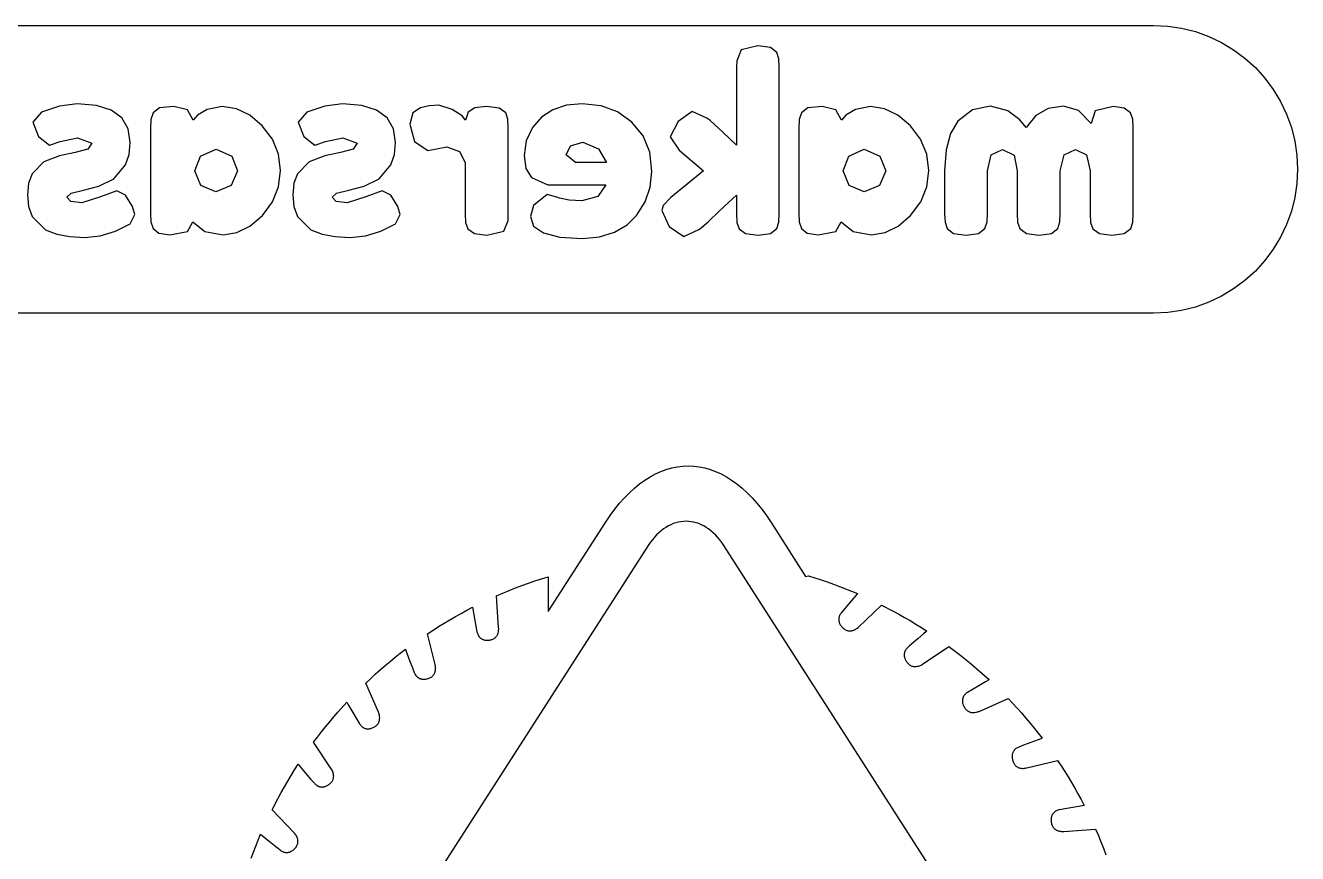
# Model space of a CAD drawing. Extents: x 101.3 to 159.9, y -98.9 to -67.7.
# Drawn here: x 148.64 to 158.55, y -74.33 to -67.88 of the extents above; entities that cross this region are included whole.
import ezdxf

# ---------------------------------------------------------------- set-up
doc = ezdxf.new("R2010")
doc.units = 0
doc.layers.add('BLACK', color=7, linetype='CONTINUOUS')

msp = doc.modelspace()

# ---------------------------------------------------------------- linework, layer by layer
at = {"layer": 'BLACK', "linetype": 'CONTINUOUS'}
for p, q in [((139.93225, -67.878272), (157.26775, -67.878272)), ((157.26775, -67.878272), (157.4265, -67.878272)), ((157.4265, -67.878272), (157.536448, -67.883674)), ((157.536448, -67.883674), (157.645338, -67.899826)), ((157.645338, -67.899826), (157.75212, -67.926574)), ((157.75212, -67.926574), (157.855766, -67.963659)), ((157.855766, -67.963659), (157.955279, -68.010725)), ((154.214035, -68.069407), (154.179745, -68.153228)), ((154.343575, -68.037022), (154.214035, -68.069407)), ((154.441682, -68.049881), (154.343575, -68.037022)), ((154.492165, -68.088457), (154.441682, -68.049881)), ((157.955279, -68.010725), (158.049698, -68.067318)), ((158.049698, -68.067318), (158.138116, -68.132893)), ((154.179745, -68.153228), (154.17784, -68.206568)), ((154.508357, -68.13894), (154.492165, -68.088457)), ((154.511215, -68.204662), (154.508357, -68.13894)), ((158.138116, -68.132893), (158.219681, -68.206819)), ((154.17784, -68.206568), (154.17784, -68.810452)), ((154.511215, -69.345757), (154.511215, -68.204662)), ((158.219681, -68.206819), (158.293607, -68.288384)), ((158.293607, -68.288384), (158.359182, -68.376802)), ((158.359182, -68.376802), (158.415775, -68.471221)), ((158.415775, -68.471221), (158.462841, -68.570733)), ((148.76383, -68.555182), (148.697155, -68.631382)), ((148.9048, -68.506605), (148.76383, -68.555182)), ((149.04196, -68.490412), (148.9048, -68.506605)), ((149.190779, -68.502452), (149.04196, -68.490412)), ((149.306526, -68.538571), (149.190779, -68.502452)), ((149.389203, -68.598769), (149.306526, -68.538571)), ((149.633462, -68.560897), (149.616317, -68.61138)), ((149.683945, -68.520893), (149.633462, -68.560897)), ((149.794435, -68.509463), (149.683945, -68.520893)), ((149.901591, -68.536133), (149.794435, -68.509463)), ((149.94493, -68.616142), (149.901591, -68.536133)), ((150.053515, -68.534227), (149.97922, -68.57709)), ((150.171625, -68.511367), (150.053515, -68.534227)), ((150.281586, -68.527983), (150.171625, -68.511367)), ((150.385408, -68.577831), (150.281586, -68.527983)), ((150.830755, -68.555182), (150.76408, -68.631382)), ((150.971725, -68.506605), (150.830755, -68.555182)), ((151.108885, -68.490412), (150.971725, -68.506605)), ((151.257704, -68.502452), (151.108885, -68.490412)), ((151.373451, -68.538571), (151.257704, -68.502452)), ((151.456128, -68.598769), (151.373451, -68.538571)), ((151.656572, -68.559945), (151.63276, -68.648527)), ((151.71658, -68.520893), (151.656572, -68.559945)), ((151.783255, -68.5047), (151.71658, -68.520893)), ((151.858502, -68.499937), (151.783255, -68.5047)), ((151.962325, -68.532323), (151.858502, -68.499937)), ((152.039477, -68.583757), (151.962325, -68.532323)), ((152.088055, -68.553277), (152.0671, -68.616142)), ((152.138061, -68.520416), (152.088055, -68.553277)), ((152.23093, -68.509463), (152.138061, -68.520416)), ((152.329037, -68.522321), (152.23093, -68.509463)), ((152.37952, -68.560897), (152.329037, -68.522321)), ((152.395712, -68.609475), (152.37952, -68.560897)), ((152.746232, -68.53518), (152.657888, -68.593521)), ((152.852198, -68.500176), (152.746232, -68.53518)), ((152.975785, -68.488507), (152.852198, -68.500176)), ((153.122152, -68.504488), (152.975785, -68.488507)), ((153.251375, -68.552431), (153.122152, -68.504488)), ((153.363452, -68.632335), (153.251375, -68.552431)), ((153.833035, -68.549467), (153.723497, -68.62662)), ((153.947335, -68.600902), (153.833035, -68.549467)), ((154.683617, -68.560897), (154.666472, -68.61138)), ((154.7341, -68.520893), (154.683617, -68.560897)), ((154.84459, -68.509463), (154.7341, -68.520893)), ((154.951746, -68.536133), (154.84459, -68.509463)), ((154.995085, -68.616142), (154.951746, -68.536133)), ((155.10367, -68.534227), (155.029375, -68.57709)), ((155.22178, -68.511367), (155.10367, -68.534227)), ((155.331741, -68.527983), (155.22178, -68.511367)), ((155.435563, -68.577831), (155.331741, -68.527983)), ((156.017117, -68.536847), (155.901865, -68.624715)), ((156.157135, -68.507557), (156.017117, -68.536847)), ((156.290485, -68.544705), (156.157135, -68.507557)), ((156.384782, -68.613285), (156.290485, -68.544705)), ((156.606292, -68.525972), (156.509772, -68.581217)), ((156.724825, -68.507557), (156.606292, -68.525972)), ((156.841506, -68.541371), (156.724825, -68.507557)), ((156.94009, -68.642812), (156.841506, -68.541371)), ((156.972475, -68.543752), (156.94009, -68.642812)), ((157.11154, -68.509463), (156.972475, -68.543752)), ((157.198694, -68.522321), (157.11154, -68.509463)), ((157.246795, -68.560897), (157.198694, -68.522321)), ((157.264892, -68.609475), (157.246795, -68.560897)), ((158.462841, -68.570733), (158.499926, -68.67438)), ((148.697155, -68.631382), (148.739065, -68.743778)), ((149.43881, -68.683046), (149.389203, -68.598769)), ((149.616317, -68.61138), (149.61346, -68.677103)), ((149.97922, -68.57709), (149.94493, -68.616142)), ((150.483092, -68.66091), (150.385408, -68.577831)), ((150.561938, -68.766108), (150.483092, -68.66091)), ((150.76408, -68.631382), (150.80599, -68.743778)), ((151.505735, -68.683046), (151.456128, -68.598769)), ((151.63276, -68.648527), (151.668955, -68.781877)), ((152.0671, -68.616142), (152.039477, -68.583757)), ((152.39857, -68.675197), (152.395712, -68.609475)), ((152.657888, -68.593521), (152.587165, -68.675197)), ((153.449707, -68.738909), (153.363452, -68.632335)), ((153.723497, -68.62662), (153.661585, -68.747588)), ((153.970195, -68.616142), (153.947335, -68.600902)), ((154.074017, -68.713297), (153.970195, -68.616142)), ((154.666472, -68.61138), (154.663615, -68.677103)), ((155.029375, -68.57709), (154.995085, -68.616142)), ((155.533247, -68.66091), (155.435563, -68.577831)), ((155.612093, -68.766108), (155.533247, -68.66091)), ((155.901865, -68.624715), (155.844715, -68.719859)), ((156.435265, -68.673292), (156.384782, -68.613285)), ((156.509772, -68.581217), (156.435265, -68.673292)), ((157.26775, -68.675197), (157.264892, -68.609475)), ((158.499926, -68.67438), (158.526674, -68.781162)), ((148.739065, -68.743778), (148.82479, -68.810452)), ((148.909562, -68.781877), (149.043865, -68.753302)), ((149.043865, -68.753302), (149.15626, -68.795212)), ((149.455345, -68.791402), (149.43881, -68.683046)), ((149.61346, -68.677103), (149.61346, -69.343853)), ((150.609246, -68.882313), (150.561938, -68.766108)), ((150.80599, -68.743778), (150.891715, -68.810452)), ((150.976487, -68.781877), (151.11079, -68.753302)), ((151.11079, -68.753302), (151.223185, -68.795212)), ((151.52227, -68.791402), (151.505735, -68.683046)), ((152.39857, -69.343853), (152.39857, -68.675197)), ((152.587165, -68.675197), (152.538587, -68.778782)), ((153.501459, -68.866862), (153.449707, -68.738909)), ((153.661585, -68.747588), (153.73207, -68.850457)), ((154.17784, -68.810452), (154.074017, -68.713297)), ((154.663615, -68.677103), (154.663615, -69.343853)), ((155.659401, -68.882313), (155.612093, -68.766108)), ((155.844715, -68.719859), (155.810425, -68.849082)), ((157.26775, -69.345757), (157.26775, -68.675197)), ((148.82479, -68.810452), (148.909562, -68.781877)), ((149.02672, -68.869507), (148.902895, -68.894273)), ((149.123875, -68.842361), (149.02672, -68.869507)), ((149.15626, -68.795212), (149.123875, -68.842361)), ((149.446296, -68.885462), (149.455345, -68.791402)), ((150.003032, -68.896178), (150.123047, -68.842837)), ((150.123047, -68.842837), (150.244967, -68.896178)), ((150.891715, -68.810452), (150.976487, -68.781877)), ((151.093645, -68.869507), (150.96982, -68.894273)), ((151.1908, -68.842361), (151.093645, -68.869507)), ((151.223185, -68.795212), (151.1908, -68.842361)), ((151.513221, -68.885462), (151.52227, -68.791402)), ((151.668955, -68.781877), (151.77373, -68.854267)), ((151.77373, -68.854267), (151.839452, -68.839027)), ((151.839452, -68.839027), (151.92232, -68.823787)), ((151.92232, -68.823787), (152.018522, -68.859983)), ((152.018522, -68.859983), (152.06329, -68.947612)), ((152.538587, -68.778782), (152.522395, -68.891415)), ((152.85196, -68.886652), (152.885297, -68.816167)), ((152.885297, -68.816167), (152.980547, -68.789497)), ((152.980547, -68.789497), (153.10342, -68.83998)), ((153.10342, -68.83998), (153.16438, -68.947612)), ((153.51871, -69.016193), (153.501459, -68.866862)), ((153.73207, -68.850457), (153.920665, -69.010478)), ((155.053187, -68.896178), (155.173202, -68.842837)), ((155.173202, -68.842837), (155.295122, -68.896178)), ((155.810425, -68.849082), (155.798995, -69.012382)), ((156.161897, -68.886176), (156.25048, -68.844743)), ((156.25048, -68.844743), (156.340967, -68.888557)), ((156.729587, -68.886176), (156.81817, -68.844743)), ((156.81817, -68.844743), (156.903895, -68.886176)), ((158.526674, -68.781162), (158.542826, -68.890051)), ((148.78288, -68.941898), (148.690487, -69.03429)), ((148.902895, -68.894273), (148.78288, -68.941898)), ((149.32771, -69.073342), (149.41915, -68.96571)), ((149.41915, -68.96571), (149.446296, -68.885462)), ((149.958265, -69.01143), (150.003032, -68.896178)), ((150.244967, -68.896178), (150.29164, -69.012382)), ((150.625015, -69.009525), (150.609246, -68.882313)), ((150.849805, -68.941898), (150.757412, -69.03429)), ((150.96982, -68.894273), (150.849805, -68.941898)), ((151.394635, -69.073342), (151.486075, -68.96571)), ((151.486075, -68.96571), (151.513221, -68.885462)), ((152.06329, -68.947612), (152.06329, -69.347662)), ((152.522395, -68.891415), (152.536921, -68.993333)), ((152.92435, -68.947612), (152.85196, -68.886652)), ((153.16438, -68.947612), (152.92435, -68.947612)), ((155.00842, -69.01143), (155.053187, -68.896178)), ((155.295122, -68.896178), (155.341795, -69.012382)), ((155.67517, -69.009525), (155.659401, -68.882313)), ((156.13237, -69.010478), (156.161897, -68.886176)), ((156.340967, -68.888557), (156.36478, -69.012382)), ((156.70006, -69.010478), (156.729587, -68.886176)), ((156.903895, -68.886176), (156.93247, -69.010478)), ((158.542826, -68.890051), (158.548227, -69)), ((148.690487, -69.03429), (148.662627, -69.108347)), ((150.004937, -69.124777), (149.958265, -69.01143)), ((150.29164, -69.012382), (150.24211, -69.12573)), ((150.609352, -69.136843), (150.625015, -69.009525)), ((150.757412, -69.03429), (150.729552, -69.108347)), ((152.536921, -68.993333), (152.580497, -69.06477)), ((152.580497, -69.06477), (152.709085, -69.120968)), ((153.505375, -69.139171), (153.51871, -69.016193)), ((153.920665, -69.010478), (153.6673, -69.220027)), ((155.055092, -69.124777), (155.00842, -69.01143)), ((155.341795, -69.012382), (155.292265, -69.12573)), ((155.659507, -69.136843), (155.67517, -69.009525)), ((155.798995, -69.012382), (155.798995, -69.345757)), ((156.13237, -69.343853), (156.13237, -69.010478)), ((156.36478, -69.012382), (156.36478, -69.345757)), ((156.70006, -69.343853), (156.70006, -69.010478)), ((156.93247, -69.010478), (156.93247, -69.347662)), ((158.548227, -69), (158.542826, -69.109949)), ((148.662627, -69.108347), (148.65334, -69.199072)), ((148.993859, -69.184785), (149.089585, -69.162877)), ((149.089585, -69.162877), (149.209124, -69.131921)), ((149.209124, -69.131921), (149.32771, -69.073342)), ((149.349617, -69.168592), (149.222935, -69.215265)), ((149.417245, -69.200978), (149.349617, -69.168592)), ((150.122095, -69.176212), (150.004937, -69.124777)), ((150.24211, -69.12573), (150.122095, -69.176212)), ((150.562362, -69.253365), (150.609352, -69.136843)), ((150.729552, -69.108347), (150.720265, -69.199072)), ((151.060784, -69.184785), (151.15651, -69.162877)), ((151.15651, -69.162877), (151.276049, -69.131921)), ((151.276049, -69.131921), (151.394635, -69.073342)), ((151.416542, -69.168592), (151.28986, -69.215265)), ((151.48417, -69.200978), (151.416542, -69.168592)), ((152.709085, -69.120968), (153.16057, -69.120968)), ((153.16057, -69.120968), (153.097705, -69.210503)), ((153.46537, -69.254106), (153.505375, -69.139171)), ((155.17225, -69.176212), (155.055092, -69.124777)), ((155.292265, -69.12573), (155.17225, -69.176212)), ((155.612517, -69.253365), (155.659507, -69.136843)), ((158.542826, -69.109949), (158.526674, -69.218838)), ((148.65334, -69.199072), (148.662627, -69.290751)), ((148.96195, -69.216218), (148.993859, -69.184785)), ((148.991001, -69.250508), (148.96195, -69.216218)), ((149.078155, -69.261938), (148.991001, -69.250508)), ((149.222935, -69.215265), (149.078155, -69.261938)), ((149.471537, -69.289084), (149.417245, -69.200978)), ((150.484045, -69.359093), (150.562362, -69.253365)), ((150.720265, -69.199072), (150.729552, -69.290751)), ((151.028875, -69.216218), (151.060784, -69.184785)), ((151.057926, -69.250508), (151.028875, -69.216218)), ((151.14508, -69.261938), (151.057926, -69.250508)), ((151.28986, -69.215265), (151.14508, -69.261938)), ((151.538462, -69.289084), (151.48417, -69.200978)), ((152.701465, -69.195263), (152.59669, -69.280987)), ((152.777665, -69.216218), (152.701465, -69.195263)), ((152.79862, -69.223838), (152.777665, -69.216218)), ((152.873391, -69.240983), (152.79862, -69.223838)), ((152.971975, -69.246698), (152.873391, -69.240983)), ((153.097705, -69.210503), (152.971975, -69.246698)), ((153.398695, -69.360997), (153.46537, -69.254106)), ((153.6673, -69.220027), (153.607292, -69.280987)), ((154.038775, -69.329565), (154.119261, -69.252174)), ((154.119261, -69.252174), (154.17784, -69.200978)), ((154.17784, -69.200978), (154.17784, -69.347662)), ((155.5342, -69.359093), (155.612517, -69.253365)), ((158.526674, -69.218838), (158.499926, -69.32562)), ((148.662627, -69.290751), (148.690487, -69.367665)), ((148.690487, -69.367665), (148.79431, -69.471488)), ((149.45344, -69.423863), (149.489635, -69.351473)), ((149.489635, -69.351473), (149.471537, -69.289084)), ((149.61346, -69.343853), (149.616317, -69.409575)), ((150.387419, -69.442701), (150.484045, -69.359093)), ((150.729552, -69.290751), (150.757412, -69.367665)), ((150.757412, -69.367665), (150.861235, -69.471488)), ((151.520365, -69.423863), (151.55656, -69.351473)), ((151.55656, -69.351473), (151.538462, -69.289084)), ((152.06329, -69.347662), (152.066147, -69.413385)), ((152.39857, -69.399097), (152.39857, -69.343853)), ((152.59669, -69.280987), (152.571925, -69.368617)), ((153.325591, -69.433149), (153.398695, -69.360997)), ((153.607292, -69.280987), (153.59491, -69.320993)), ((153.59491, -69.320993), (153.653965, -69.444817)), ((153.959241, -69.406479), (154.038775, -69.329565)), ((154.17784, -69.347662), (154.180697, -69.413385)), ((154.508357, -69.41148), (154.511215, -69.345757)), ((154.663615, -69.343853), (154.666472, -69.409575)), ((155.437574, -69.442701), (155.5342, -69.359093)), ((155.798995, -69.345757), (155.801852, -69.41148)), ((156.129512, -69.409575), (156.13237, -69.343853)), ((156.36478, -69.345757), (156.367637, -69.412433)), ((156.697202, -69.409575), (156.70006, -69.343853)), ((156.93247, -69.347662), (156.935327, -69.413385)), ((157.264892, -69.412433), (157.26775, -69.345757)), ((158.499926, -69.32562), (158.462841, -69.429267)), ((149.338822, -69.483129), (149.45344, -69.423863)), ((149.616317, -69.409575), (149.63251, -69.460057)), ((149.63251, -69.460057), (149.678468, -69.497205)), ((149.902067, -69.48387), (149.943025, -69.408623)), ((149.943025, -69.408623), (150.037084, -69.484346)), ((150.285502, -69.492866), (150.387419, -69.442701)), ((151.405747, -69.483129), (151.520365, -69.423863)), ((152.066147, -69.413385), (152.084245, -69.463868)), ((152.084245, -69.463868), (152.13568, -69.501015)), ((152.36428, -69.481012), (152.39857, -69.399097)), ((152.571925, -69.368617), (152.597285, -69.442793)), ((152.597285, -69.442793), (152.673366, -69.495776)), ((153.228197, -69.489585), (153.325591, -69.433149)), ((153.653965, -69.444817), (153.768265, -69.524827)), ((153.88447, -69.469583), (153.90352, -69.456248)), ((153.90352, -69.456248), (153.959241, -69.406479)), ((154.180697, -69.413385), (154.198795, -69.463868)), ((154.198795, -69.463868), (154.247849, -69.501015)), ((154.442159, -69.500539), (154.492165, -69.461963)), ((154.492165, -69.461963), (154.508357, -69.41148)), ((154.666472, -69.409575), (154.682665, -69.460057)), ((154.682665, -69.460057), (154.728623, -69.497205)), ((154.952222, -69.48387), (154.99318, -69.408623)), ((154.99318, -69.408623), (155.087239, -69.484346)), ((155.335657, -69.492866), (155.437574, -69.442701)), ((155.801852, -69.41148), (155.81995, -69.461963)), ((155.81995, -69.461963), (155.869004, -69.500539)), ((156.063314, -69.500063), (156.11332, -69.460057)), ((156.11332, -69.460057), (156.129512, -69.409575)), ((156.367637, -69.412433), (156.385735, -69.461963)), ((156.385735, -69.461963), (156.436217, -69.500539)), ((156.631004, -69.500063), (156.68101, -69.460057)), ((156.68101, -69.460057), (156.697202, -69.409575)), ((156.935327, -69.413385), (156.953425, -69.463868)), ((156.953425, -69.463868), (157.00486, -69.501015)), ((157.198694, -69.500539), (157.2487, -69.461963)), ((157.2487, -69.461963), (157.264892, -69.412433)), ((158.462841, -69.429267), (158.415775, -69.528779)), ((148.79431, -69.471488), (148.882469, -69.504296)), ((148.882469, -69.504296), (148.984387, -69.523981)), ((148.984387, -69.523981), (149.100062, -69.530543)), ((149.100062, -69.530543), (149.22103, -69.518689)), ((149.22103, -69.518689), (149.338822, -69.483129)), ((149.678468, -69.497205), (149.763002, -69.509588)), ((149.763002, -69.509588), (149.902067, -69.48387)), ((150.037084, -69.484346), (150.178292, -69.509588)), ((150.178292, -69.509588), (150.285502, -69.492866)), ((150.861235, -69.471488), (150.949394, -69.504296)), ((150.949394, -69.504296), (151.051312, -69.523981)), ((151.051312, -69.523981), (151.166987, -69.530543)), ((151.166987, -69.530543), (151.287955, -69.518689)), ((151.287955, -69.518689), (151.405747, -69.483129)), ((152.13568, -69.501015), (152.232835, -69.513397)), ((152.232835, -69.513397), (152.36428, -69.481012)), ((152.673366, -69.495776), (152.800168, -69.527566)), ((152.800168, -69.527566), (152.97769, -69.538163)), ((152.97769, -69.538163), (153.110802, -69.526018)), ((153.110802, -69.526018), (153.228197, -69.489585)), ((153.768265, -69.524827), (153.88447, -69.469583)), ((154.247849, -69.501015), (154.34548, -69.513397)), ((154.34548, -69.513397), (154.442159, -69.500539)), ((154.728623, -69.497205), (154.813157, -69.509588)), ((154.813157, -69.509588), (154.952222, -69.48387)), ((155.087239, -69.484346), (155.228447, -69.509588)), ((155.228447, -69.509588), (155.335657, -69.492866)), ((155.869004, -69.500539), (155.966635, -69.513397)), ((155.966635, -69.513397), (156.063314, -69.500063)), ((156.436217, -69.500539), (156.534325, -69.513397)), ((156.534325, -69.513397), (156.631004, -69.500063)), ((157.00486, -69.501015), (157.102015, -69.513397)), ((157.102015, -69.513397), (157.198694, -69.500539)), ((158.415775, -69.528779), (158.359182, -69.623198)), ((158.359182, -69.623198), (158.293607, -69.711616)), ((158.293607, -69.711616), (158.219681, -69.793181)), ((158.219681, -69.793181), (158.138116, -69.867107)), ((158.049698, -69.932682), (157.955279, -69.989275)), ((158.138116, -69.867107), (158.049698, -69.932682)), ((157.855766, -70.036341), (157.75212, -70.073426)), ((157.955279, -69.989275), (157.855766, -70.036341)), ((149.100062, -70.121728), (148.129465, -70.121728)), ((149.763002, -70.121728), (149.100062, -70.121728)), ((151.166987, -70.121728), (149.763002, -70.121728)), ((152.232835, -70.121728), (151.166987, -70.121728)), ((152.97769, -70.121728), (152.232835, -70.121728)), ((153.768265, -70.121728), (152.97769, -70.121728)), ((154.813157, -70.121728), (153.768265, -70.121728)), ((155.966635, -70.121728), (154.813157, -70.121728)), ((157.26775, -70.121728), (155.966635, -70.121728)), ((157.4265, -70.121728), (157.26775, -70.121728)), ((157.536448, -70.116326), (157.4265, -70.121728)), ((157.645338, -70.100174), (157.536448, -70.116326)), ((157.75212, -70.073426), (157.645338, -70.100174)), ((153.588651, -71.354977), (153.630924, -71.339468)), ((153.630924, -71.339468), (153.673438, -71.327406)), ((153.673438, -71.327406), (153.716134, -71.31879)), ((153.716134, -71.31879), (153.758951, -71.313621)), ((153.758951, -71.313621), (153.801828, -71.311898)), ((153.801828, -71.311898), (153.844705, -71.313621)), ((153.844705, -71.313621), (153.887522, -71.31879)), ((153.887522, -71.31879), (153.930218, -71.327406)), ((153.930218, -71.327406), (153.972732, -71.339468)), ((153.972732, -71.339468), (154.015005, -71.354977)), ((153.423188, -71.451473), (153.463889, -71.42218)), ((153.463889, -71.42218), (153.505073, -71.396332)), ((153.505073, -71.396332), (153.546681, -71.373931)), ((153.546681, -71.373931), (153.588651, -71.354977)), ((154.015005, -71.354977), (154.056975, -71.373931)), ((154.056975, -71.373931), (154.098583, -71.396332)), ((154.098583, -71.396332), (154.139767, -71.42218)), ((154.139767, -71.42218), (154.180468, -71.451473)), ((153.304593, -71.560032), (153.34348, -71.520399)), ((153.34348, -71.520399), (153.383032, -71.484213)), ((153.383032, -71.484213), (153.423188, -71.451473)), ((154.180468, -71.451473), (154.220624, -71.484213)), ((154.220624, -71.484213), (154.260176, -71.520399)), ((154.260176, -71.520399), (154.299063, -71.560032)), ((153.229057, -71.649636), (153.266432, -71.60311)), ((153.266432, -71.60311), (153.304593, -71.560032)), ((154.299063, -71.560032), (154.337224, -71.60311)), ((154.337224, -71.60311), (154.374599, -71.649636)), ((153.156906, -71.753025), (153.192528, -71.699607)), ((153.192528, -71.699607), (153.229057, -71.649636)), ((153.744696, -71.746505), (153.724823, -71.750183)), ((153.764644, -71.744298), (153.744696, -71.746505)), ((153.78463, -71.743562), (153.764644, -71.744298)), ((153.804617, -71.744298), (153.78463, -71.743562)), ((153.824565, -71.746505), (153.804617, -71.744298)), ((153.844438, -71.750183), (153.824565, -71.746505)), ((154.374599, -71.649636), (154.411128, -71.699607)), ((154.411128, -71.699607), (154.44675, -71.753025)), ((152.70976, -72.447821), (153.156906, -71.753025)), ((153.573095, -71.832571), (153.555603, -71.84949)), ((153.591003, -71.817124), (153.573095, -71.832571)), ((153.609289, -71.803147), (153.591003, -71.817124)), ((153.627915, -71.790641), (153.609289, -71.803147)), ((153.646843, -71.779607), (153.627915, -71.790641)), ((153.666035, -71.770044), (153.646843, -71.779607)), ((153.685455, -71.761953), (153.666035, -71.770044)), ((153.705063, -71.755332), (153.685455, -71.761953)), ((153.724823, -71.750183), (153.705063, -71.755332)), ((153.864198, -71.755332), (153.844438, -71.750183)), ((153.883806, -71.761953), (153.864198, -71.755332)), ((153.903225, -71.770044), (153.883806, -71.761953)), ((153.922418, -71.779607), (153.903225, -71.770044)), ((153.941346, -71.790641), (153.922418, -71.779607)), ((153.959972, -71.803147), (153.941346, -71.790641)), ((153.978258, -71.817124), (153.959972, -71.803147)), ((153.996166, -71.832571), (153.978258, -71.817124)), ((154.013658, -71.84949), (153.996166, -71.832571)), ((154.44675, -71.753025), (154.715037, -72.172654)), ((153.490546, -71.931879), (149.868666, -77.569357)), ((153.505998, -71.909075), (153.490546, -71.931879)), ((153.522017, -71.887742), (153.505998, -71.909075)), ((153.538564, -71.867881), (153.522017, -71.887742)), ((153.555603, -71.84949), (153.538564, -71.867881)), ((154.030697, -71.867881), (154.013658, -71.84949)), ((154.047245, -71.887742), (154.030697, -71.867881)), ((154.063263, -71.909075), (154.047245, -71.887742)), ((154.078715, -71.931879), (154.063263, -71.909075)), ((157.693717, -77.572796), (154.078715, -71.931879)), ((152.505965, -72.243594), (152.55643, -72.22561)), ((152.55643, -72.22561), (152.607218, -72.208392)), ((152.607218, -72.208392), (152.658328, -72.1919)), ((152.658328, -72.1919), (152.70976, -72.176093)), ((152.70976, -72.176093), (152.70976, -72.447821)), ((154.715037, -72.172654), (154.739115, -72.169214)), ((154.739115, -72.169214), (154.787967, -72.183873)), ((154.787967, -72.183873), (154.836498, -72.199418)), ((154.836498, -72.199418), (154.884706, -72.21577)), ((154.884706, -72.21577), (154.932591, -72.232847)), ((154.932591, -72.232847), (154.980154, -72.250569)), ((152.307329, -72.323995), (152.356505, -72.302544)), ((152.324527, -72.571645), (152.307329, -72.323995)), ((152.356505, -72.302544), (152.406002, -72.282021)), ((152.406002, -72.282021), (152.455822, -72.262384)), ((152.455822, -72.262384), (152.505965, -72.243594)), ((154.980154, -72.250569), (155.027395, -72.268855)), ((155.120908, -72.306799), (154.993643, -72.458141)), ((155.027395, -72.268855), (155.120908, -72.306799)), ((152.031947, -72.461149), (152.076608, -72.436964)), ((152.076608, -72.436964), (152.121592, -72.413425)), ((152.121592, -72.413425), (152.155987, -72.606041)), ((155.127787, -72.568208), (155.306646, -72.396229)), ((155.306646, -72.396229), (155.396827, -72.443416)), ((151.856529, -72.564336), (151.8999, -72.537572)), ((151.8999, -72.537572), (151.943593, -72.511453)), ((151.943593, -72.511453), (151.987609, -72.485978)), ((151.987609, -72.485978), (152.031947, -72.461149)), ((154.973866, -72.506725), (154.973818, -72.51072)), ((154.973818, -72.51072), (154.974009, -72.514801)), ((154.974135, -72.502821), (154.973866, -72.506725)), ((154.974009, -72.514801), (154.974453, -72.518964)), ((154.97461, -72.499012), (154.974135, -72.502821)), ((154.974453, -72.518964), (154.975169, -72.523204)), ((154.975273, -72.495303), (154.97461, -72.499012)), ((154.975169, -72.523204), (154.976172, -72.527518)), ((154.97611, -72.491697), (154.975273, -72.495303)), ((154.977102, -72.4882), (154.97611, -72.491697)), ((154.976172, -72.527518), (154.977478, -72.5319)), ((154.978234, -72.484815), (154.977102, -72.4882)), ((154.977478, -72.5319), (154.979105, -72.536346)), ((154.97949, -72.481548), (154.978234, -72.484815)), ((154.979105, -72.536346), (154.981067, -72.540852)), ((154.980852, -72.478402), (154.97949, -72.481548)), ((154.983834, -72.472493), (154.980852, -72.478402)), ((154.987046, -72.467123), (154.983834, -72.472493)), ((154.99036, -72.462327), (154.987046, -72.467123)), ((154.993643, -72.458141), (154.99036, -72.462327)), ((155.396827, -72.443416), (155.441716, -72.467695)), ((155.441716, -72.467695), (155.486364, -72.492538)), ((155.486364, -72.492538), (155.530689, -72.518026)), ((155.530689, -72.518026), (155.574611, -72.544239)), ((151.770754, -72.6198), (151.81348, -72.591746)), ((151.829227, -72.860571), (151.770754, -72.6198)), ((151.81348, -72.591746), (151.856529, -72.564336)), ((152.155987, -72.606041), (152.157448, -72.611422)), ((152.157448, -72.611422), (152.159293, -72.617166)), ((152.159293, -72.617166), (152.16158, -72.623151)), ((152.16158, -72.623151), (152.164371, -72.629258)), ((152.164371, -72.629258), (152.167727, -72.635364)), ((152.167727, -72.635364), (152.169635, -72.63838)), ((152.169635, -72.63838), (152.171707, -72.64135)), ((152.307863, -72.639519), (152.31064, -72.635526)), ((152.31064, -72.635526), (152.313106, -72.631434)), ((152.313106, -72.631434), (152.315281, -72.627272)), ((152.315281, -72.627272), (152.317181, -72.623067)), ((152.317181, -72.623067), (152.318824, -72.618847)), ((152.318824, -72.618847), (152.320227, -72.614639)), ((152.320227, -72.614639), (152.322387, -72.606373)), ((152.322387, -72.606373), (152.323801, -72.598489)), ((152.323801, -72.598489), (152.324611, -72.591211)), ((152.324823, -72.575219), (152.324527, -72.571645)), ((152.324611, -72.591211), (152.324957, -72.584758)), ((152.324981, -72.579354), (152.324823, -72.575219)), ((152.324957, -72.584758), (152.324981, -72.579354)), ((154.981067, -72.540852), (154.983383, -72.545414)), ((154.983383, -72.545414), (154.986067, -72.550027)), ((154.986067, -72.550027), (154.989137, -72.554686)), ((154.989137, -72.554686), (154.992609, -72.559387)), ((154.992609, -72.559387), (154.996499, -72.564126)), ((154.996499, -72.564126), (155.000823, -72.568899)), ((155.000823, -72.568899), (155.005599, -72.573701)), ((155.005599, -72.573701), (155.010841, -72.578527)), ((155.010841, -72.578527), (155.016321, -72.582734)), ((155.016321, -72.582734), (155.021791, -72.586346)), ((155.021791, -72.586346), (155.027239, -72.589395)), ((155.027239, -72.589395), (155.032655, -72.591909)), ((155.032655, -72.591909), (155.038028, -72.593919)), ((155.038028, -72.593919), (155.043347, -72.595456)), ((155.043347, -72.595456), (155.048602, -72.59655)), ((155.048602, -72.59655), (155.053782, -72.59723)), ((155.053782, -72.59723), (155.058877, -72.597527)), ((155.058877, -72.597527), (155.063875, -72.597472)), ((155.063875, -72.597472), (155.068767, -72.597094)), ((155.068767, -72.597094), (155.07354, -72.596424)), ((155.07354, -72.596424), (155.078185, -72.595492)), ((155.078185, -72.595492), (155.082691, -72.594328)), ((155.082691, -72.594328), (155.091242, -72.591426)), ((155.091242, -72.591426), (155.099108, -72.587959)), ((155.099108, -72.587959), (155.106203, -72.58417)), ((155.106203, -72.58417), (155.112441, -72.580301)), ((155.112441, -72.580301), (155.117737, -72.576592)), ((155.117737, -72.576592), (155.125161, -72.570627)), ((155.125161, -72.570627), (155.127787, -72.568208)), ((155.574611, -72.544239), (155.618049, -72.571259)), ((155.637813, -72.617599), (155.592131, -72.656348)), ((155.618049, -72.571259), (155.660923, -72.599165)), ((155.653439, -72.604775), (155.637813, -72.617599)), ((155.660923, -72.599165), (155.653439, -72.604775)), ((152.171707, -72.64135), (152.173951, -72.64426)), ((152.173951, -72.64426), (152.176373, -72.647094)), ((152.176373, -72.647094), (152.178981, -72.649837)), ((152.178981, -72.649837), (152.181784, -72.652475)), ((152.181784, -72.652475), (152.184788, -72.654992)), ((152.184788, -72.654992), (152.188002, -72.657372)), ((152.188002, -72.657372), (152.191432, -72.659602)), ((152.191432, -72.659602), (152.195086, -72.661665)), ((152.195086, -72.661665), (152.198972, -72.663547)), ((152.198972, -72.663547), (152.203097, -72.665232)), ((152.203097, -72.665232), (152.207469, -72.666706)), ((152.207469, -72.666706), (152.212096, -72.667953)), ((152.212096, -72.667953), (152.216984, -72.668958)), ((152.216984, -72.668958), (152.222142, -72.669707)), ((152.222142, -72.669707), (152.227578, -72.670183)), ((152.227578, -72.670183), (152.233297, -72.670372)), ((152.233297, -72.670372), (152.23931, -72.670258)), ((152.23931, -72.670258), (152.245622, -72.669827)), ((152.245622, -72.669827), (152.252241, -72.669064)), ((152.252241, -72.669064), (152.259175, -72.667953)), ((152.259175, -72.667953), (152.26602, -72.666466)), ((152.26602, -72.666466), (152.272379, -72.664604)), ((152.272379, -72.664604), (152.278269, -72.662394)), ((152.278269, -72.662394), (152.283709, -72.659864)), ((152.283709, -72.659864), (152.288715, -72.657042)), ((152.288715, -72.657042), (152.293305, -72.653956)), ((152.293305, -72.653956), (152.297498, -72.650632)), ((152.297498, -72.650632), (152.30131, -72.6471)), ((152.30131, -72.6471), (152.304759, -72.643386)), ((152.304759, -72.643386), (152.307863, -72.639519)), ((155.504973, -72.734143), (155.500913, -72.738916)), ((155.509052, -72.729974), (155.504973, -72.734143)), ((155.513021, -72.72643), (155.509052, -72.729974)), ((155.525019, -72.715177), (155.513021, -72.72643)), ((155.54387, -72.698322), (155.525019, -72.715177)), ((155.592131, -72.656348), (155.54387, -72.698322)), ((155.626527, -72.857134), (155.832902, -72.719551)), ((155.832902, -72.719551), (155.873861, -72.749681)), ((151.440124, -72.86874), (151.479363, -72.835775)), ((151.479363, -72.835775), (151.518966, -72.803334)), ((151.518966, -72.803334), (151.55881, -72.771458)), ((151.55881, -72.771458), (151.598775, -72.740185)), ((151.598775, -72.740185), (151.602295, -72.750981)), ((151.602295, -72.750981), (151.609524, -72.771088)), ((151.609524, -72.771088), (151.630591, -72.827465)), ((151.630591, -72.827465), (151.652948, -72.885776)), ((155.484317, -72.779122), (155.484066, -72.783286)), ((155.484066, -72.783286), (155.484066, -72.787563)), ((155.484066, -72.787563), (155.484334, -72.791951)), ((155.484801, -72.775074), (155.484317, -72.779122)), ((155.484334, -72.791951), (155.484884, -72.796448)), ((155.485504, -72.771145), (155.484801, -72.775074)), ((155.484884, -72.796448), (155.485735, -72.80105)), ((155.486408, -72.767336), (155.485504, -72.771145)), ((155.485735, -72.80105), (155.486901, -72.805756)), ((155.487498, -72.763651), (155.486408, -72.767336)), ((155.486901, -72.805756), (155.488401, -72.810562)), ((155.488756, -72.760092), (155.487498, -72.763651)), ((155.488401, -72.810562), (155.490249, -72.815466)), ((155.490166, -72.756661), (155.488756, -72.760092)), ((155.491713, -72.753361), (155.490166, -72.756661)), ((155.490249, -72.815466), (155.492462, -72.820467)), ((155.493379, -72.750195), (155.491713, -72.753361)), ((155.492462, -72.820467), (155.495057, -72.82556)), ((155.495149, -72.747165), (155.493379, -72.750195)), ((155.495057, -72.82556), (155.49805, -72.830744)), ((155.497005, -72.744273), (155.495149, -72.747165)), ((155.498932, -72.741523), (155.497005, -72.744273)), ((155.49805, -72.830744), (155.501457, -72.836017)), ((155.500913, -72.738916), (155.498932, -72.741523)), ((155.501457, -72.836017), (155.505296, -72.841375)), ((155.873861, -72.749681), (155.914216, -72.780657)), ((155.914216, -72.780657), (155.954006, -72.812359)), ((155.954006, -72.812359), (155.993272, -72.844666)), ((151.363217, -72.936081), (151.401368, -72.902189)), ((151.401368, -72.902189), (151.440124, -72.86874)), ((151.652948, -72.885776), (151.667566, -72.922483)), ((151.667566, -72.922483), (151.669748, -72.927784)), ((151.669748, -72.927784), (151.672444, -72.933292)), ((151.672444, -72.933292), (151.675684, -72.93889)), ((151.819069, -72.938928), (151.821842, -72.934645)), ((151.821842, -72.934645), (151.824248, -72.930274)), ((151.824248, -72.930274), (151.826311, -72.92584)), ((151.826311, -72.92584), (151.828051, -72.921368)), ((151.828051, -72.921368), (151.829492, -72.91688)), ((151.83012, -72.864024), (151.829227, -72.860571)), ((151.829492, -72.91688), (151.830655, -72.912401)), ((151.83186, -72.873362), (151.83012, -72.864024)), ((151.830655, -72.912401), (151.831563, -72.907955)), ((151.831563, -72.907955), (151.832237, -72.903565)), ((151.832607, -72.879759), (151.83186, -72.873362)), ((151.832237, -72.903565), (151.832971, -72.895052)), ((151.833036, -72.887053), (151.832607, -72.879759)), ((151.832971, -72.895052), (151.833036, -72.887053)), ((155.505296, -72.841375), (155.509581, -72.846816)), ((155.509581, -72.846816), (155.514153, -72.85199)), ((155.514153, -72.85199), (155.51883, -72.856568)), ((155.51883, -72.856568), (155.523595, -72.860577)), ((155.523595, -72.860577), (155.528432, -72.864047)), ((155.528432, -72.864047), (155.533324, -72.867006)), ((155.533324, -72.867006), (155.538255, -72.869481)), ((155.538255, -72.869481), (155.543209, -72.871502)), ((155.543209, -72.871502), (155.548169, -72.873096)), ((155.548169, -72.873096), (155.553119, -72.874293)), ((155.553119, -72.874293), (155.558043, -72.875119)), ((155.558043, -72.875119), (155.562923, -72.875605)), ((155.562923, -72.875605), (155.567745, -72.875777)), ((155.567745, -72.875777), (155.572491, -72.875664)), ((155.572491, -72.875664), (155.577145, -72.875296)), ((155.577145, -72.875296), (155.586112, -72.873902)), ((155.586112, -72.873902), (155.594514, -72.871824)), ((155.594514, -72.871824), (155.602222, -72.869287)), ((155.602222, -72.869287), (155.609102, -72.866518)), ((155.609102, -72.866518), (155.615026, -72.863745)), ((155.615026, -72.863745), (155.623477, -72.859089)), ((155.623477, -72.859089), (155.626527, -72.857134)), ((155.993272, -72.844666), (156.032055, -72.877456)), ((156.032055, -72.877456), (156.070394, -72.910609)), ((156.070394, -72.910609), (156.145904, -72.977519)), ((151.289212, -73.005034), (151.325792, -72.970376)), ((151.38896, -73.232045), (151.289212, -73.005034)), ((151.325792, -72.970376), (151.363217, -72.936081)), ((151.675684, -72.93889), (151.679498, -72.944464)), ((151.679498, -72.944464), (151.68163, -72.947205)), ((151.68163, -72.947205), (151.683916, -72.949896)), ((151.683916, -72.949896), (151.686362, -72.952523)), ((151.686362, -72.952523), (151.68897, -72.955071)), ((151.68897, -72.955071), (151.691744, -72.957526)), ((151.691744, -72.957526), (151.694689, -72.959874)), ((151.694689, -72.959874), (151.697807, -72.962099)), ((151.697807, -72.962099), (151.701103, -72.964188)), ((151.701103, -72.964188), (151.70458, -72.966125)), ((151.70458, -72.966125), (151.708242, -72.967897)), ((151.708242, -72.967897), (151.712093, -72.969488)), ((151.712093, -72.969488), (151.716137, -72.970885)), ((151.716137, -72.970885), (151.720378, -72.972073)), ((151.720378, -72.972073), (151.724819, -72.973038)), ((151.724819, -72.973038), (151.729463, -72.973764)), ((151.729463, -72.973764), (151.734316, -72.974238)), ((151.734316, -72.974238), (151.73938, -72.974444)), ((151.73938, -72.974444), (151.74466, -72.974369)), ((151.74466, -72.974369), (151.750159, -72.973999)), ((151.750159, -72.973999), (151.755881, -72.973317)), ((151.755881, -72.973317), (151.761829, -72.972311)), ((151.761829, -72.972311), (151.768008, -72.970965)), ((151.768008, -72.970965), (151.774422, -72.969265)), ((151.774422, -72.969265), (151.781073, -72.967197)), ((151.781073, -72.967197), (151.787566, -72.96447)), ((151.787566, -72.96447), (151.793517, -72.961465)), ((151.793517, -72.961465), (151.798948, -72.958205)), ((151.798948, -72.958205), (151.80388, -72.954715)), ((151.80388, -72.954715), (151.808337, -72.951019)), ((151.808337, -72.951019), (151.812339, -72.947139)), ((151.812339, -72.947139), (151.815909, -72.943101)), ((151.815909, -72.943101), (151.819069, -72.938928)), ((156.065504, -73.024814), (155.977364, -73.077268)), ((156.117151, -72.994073), (156.065504, -73.024814)), ((156.135699, -72.983216), (156.117151, -72.994073)), ((156.145904, -72.977519), (156.135699, -72.983216)), ((155.93793, -73.132121), (155.937462, -73.136435)), ((155.938645, -73.12796), (155.93793, -73.132121)), ((155.939591, -73.123952), (155.938645, -73.12796)), ((155.940751, -73.120097), (155.939591, -73.123952)), ((155.942109, -73.116394), (155.940751, -73.120097)), ((155.943648, -73.112842), (155.942109, -73.116394)), ((155.945352, -73.10944), (155.943648, -73.112842)), ((155.947205, -73.106188), (155.945352, -73.10944)), ((155.949189, -73.103086), (155.947205, -73.106188)), ((155.95129, -73.100132), (155.949189, -73.103086)), ((155.953491, -73.097326), (155.95129, -73.100132)), ((155.955774, -73.094667), (155.953491, -73.097326)), ((155.958124, -73.092156), (155.955774, -73.094667)), ((155.960525, -73.08979), (155.958124, -73.092156)), ((155.96296, -73.08757), (155.960525, -73.08979)), ((155.967865, -73.083563), (155.96296, -73.08757)), ((155.972711, -73.080131), (155.967865, -73.083563)), ((155.977364, -73.077268), (155.972711, -73.080131)), ((156.066794, -73.225172), (156.293806, -73.125423)), ((156.293806, -73.125423), (156.328464, -73.162002)), ((151.041247, -73.266781), (151.0744, -73.228442)), ((151.0744, -73.228442), (151.14131, -73.152933)), ((151.14131, -73.152933), (151.147007, -73.163138)), ((151.147007, -73.163138), (151.157863, -73.181686)), ((151.157863, -73.181686), (151.188605, -73.233334)), ((151.188605, -73.233334), (151.241059, -73.321474)), ((151.39031, -73.235371), (151.38896, -73.232045)), ((155.937462, -73.136435), (155.937257, -73.140904)), ((155.937257, -73.140904), (155.937331, -73.145527)), ((155.937331, -73.145527), (155.937702, -73.150306)), ((155.937702, -73.150306), (155.938385, -73.155241)), ((155.938385, -73.155241), (155.939396, -73.160334)), ((155.939396, -73.160334), (155.940753, -73.165583)), ((155.940753, -73.165583), (155.942472, -73.170991)), ((155.942472, -73.170991), (155.944568, -73.176557)), ((155.944568, -73.176557), (155.947058, -73.182283)), ((155.947058, -73.182283), (155.949959, -73.188169)), ((155.949959, -73.188169), (155.953288, -73.194215)), ((155.953288, -73.194215), (155.956942, -73.200054)), ((155.956942, -73.200054), (155.960797, -73.205332)), ((155.960797, -73.205332), (155.964833, -73.210076)), ((155.964833, -73.210076), (155.969028, -73.214309)), ((155.969028, -73.214309), (155.973361, -73.218055)), ((155.973361, -73.218055), (155.977812, -73.22134)), ((155.977812, -73.22134), (155.98236, -73.224188)), ((155.98236, -73.224188), (155.986985, -73.226623)), ((155.986985, -73.226623), (155.991664, -73.22867)), ((155.991664, -73.22867), (155.996379, -73.230354)), ((155.996379, -73.230354), (156.001107, -73.231699)), ((156.001107, -73.231699), (156.005828, -73.23273)), ((156.005828, -73.23273), (156.010522, -73.233471)), ((156.032847, -73.23369), (156.040856, -73.232609)), ((156.040856, -73.232609), (156.048088, -73.231155)), ((156.048088, -73.231155), (156.054379, -73.229525)), ((156.054379, -73.229525), (156.063468, -73.226522)), ((156.063468, -73.226522), (156.066794, -73.225172)), ((156.328464, -73.162002), (156.362759, -73.199428)), ((156.362759, -73.199428), (156.396651, -73.237579)), ((150.97615, -73.34483), (151.008456, -73.305564)), ((151.008456, -73.305564), (151.041247, -73.266781)), ((151.241059, -73.321474), (151.243921, -73.326128)), ((151.243921, -73.326128), (151.247353, -73.330973)), ((151.247353, -73.330973), (151.25136, -73.335879)), ((151.373865, -73.334006), (151.378097, -73.329811)), ((151.378097, -73.329811), (151.381844, -73.325478)), ((151.381844, -73.325478), (151.385128, -73.321027)), ((151.385128, -73.321027), (151.387976, -73.316479)), ((151.387976, -73.316479), (151.390411, -73.311854)), ((151.393313, -73.24446), (151.39031, -73.235371)), ((151.390411, -73.311854), (151.392458, -73.307175)), ((151.392458, -73.307175), (151.394142, -73.30246)), ((151.394943, -73.250751), (151.393313, -73.24446)), ((151.394142, -73.30246), (151.395487, -73.297732)), ((151.396397, -73.257983), (151.394943, -73.250751)), ((151.395487, -73.297732), (151.396518, -73.293011)), ((151.397477, -73.265992), (151.396397, -73.257983)), ((151.396518, -73.293011), (151.397259, -73.288317)), ((151.397259, -73.288317), (151.397734, -73.283672)), ((151.397989, -73.27461), (151.397477, -73.265992)), ((151.397734, -73.283672), (151.397989, -73.27461)), ((156.010522, -73.233471), (156.015167, -73.233946)), ((156.015167, -73.233946), (156.024229, -73.234201)), ((156.024229, -73.234201), (156.032847, -73.23369)), ((156.396651, -73.237579), (156.4301, -73.276335)), ((156.4301, -73.276335), (156.463065, -73.315575)), ((156.463065, -73.315575), (156.495505, -73.355177)), ((150.883341, -73.465935), (150.913471, -73.424975)), ((150.913471, -73.424975), (150.944448, -73.38462)), ((150.944448, -73.38462), (150.97615, -73.34483)), ((151.25136, -73.335879), (151.25358, -73.338313)), ((151.25358, -73.338313), (151.255945, -73.340714)), ((151.255945, -73.340714), (151.258457, -73.343064)), ((151.258457, -73.343064), (151.261116, -73.345348)), ((151.261116, -73.345348), (151.263921, -73.347548)), ((151.263921, -73.347548), (151.266875, -73.349649)), ((151.266875, -73.349649), (151.269978, -73.351634)), ((151.269978, -73.351634), (151.27323, -73.353486)), ((151.27323, -73.353486), (151.276631, -73.35519)), ((151.276631, -73.35519), (151.280184, -73.356729)), ((151.280184, -73.356729), (151.283887, -73.358087)), ((151.283887, -73.358087), (151.287742, -73.359247)), ((151.287742, -73.359247), (151.29175, -73.360193)), ((151.29175, -73.360193), (151.29591, -73.360908)), ((151.29591, -73.360908), (151.300225, -73.361376)), ((151.300225, -73.361376), (151.304693, -73.361581)), ((151.304693, -73.361581), (151.309317, -73.361507)), ((151.309317, -73.361507), (151.314096, -73.361136)), ((151.314096, -73.361136), (151.319031, -73.360454)), ((151.319031, -73.360454), (151.324123, -73.359442)), ((151.324123, -73.359442), (151.329373, -73.358085)), ((151.329373, -73.358085), (151.33478, -73.356367)), ((151.33478, -73.356367), (151.340347, -73.354271)), ((151.340347, -73.354271), (151.346072, -73.35178)), ((151.346072, -73.35178), (151.351958, -73.348879)), ((151.351958, -73.348879), (151.358004, -73.345551)), ((151.358004, -73.345551), (151.363843, -73.341897)), ((151.363843, -73.341897), (151.369121, -73.338041)), ((151.369121, -73.338041), (151.373865, -73.334006)), ((156.495505, -73.355177), (156.527382, -73.395021)), ((156.527382, -73.395021), (156.558654, -73.434986)), ((151.020925, -73.67231), (150.883341, -73.465935)), ((156.341312, -73.527955), (156.338965, -73.530899)), ((156.343767, -73.525181), (156.341312, -73.527955)), ((156.346316, -73.522573), (156.343767, -73.525181)), ((156.348943, -73.520127), (156.346316, -73.522573)), ((156.351634, -73.51784), (156.348943, -73.520127)), ((156.354375, -73.515708), (156.351634, -73.51784)), ((156.359948, -73.511894), (156.354375, -73.515708)), ((156.365547, -73.508655), (156.359948, -73.511894)), ((156.371055, -73.505959), (156.365547, -73.508655)), ((156.376356, -73.503778), (156.371055, -73.505959)), ((156.413063, -73.489159), (156.376356, -73.503778)), ((156.471375, -73.466802), (156.413063, -73.489159)), ((156.527751, -73.445734), (156.471375, -73.466802)), ((156.547858, -73.438506), (156.527751, -73.445734)), ((156.558654, -73.434986), (156.547858, -73.438506)), ((156.324601, -73.570527), (156.324394, -73.575591)), ((156.324394, -73.575591), (156.324469, -73.580871)), ((156.324469, -73.580871), (156.32484, -73.58637)), ((156.325075, -73.565674), (156.324601, -73.570527)), ((156.32484, -73.58637), (156.325521, -73.592091)), ((156.325801, -73.561029), (156.325075, -73.565674)), ((156.325521, -73.592091), (156.326528, -73.59804)), ((156.326765, -73.556589), (156.325801, -73.561029)), ((156.326528, -73.59804), (156.327873, -73.604219)), ((156.327953, -73.552348), (156.326765, -73.556589)), ((156.327873, -73.604219), (156.329573, -73.610632)), ((156.32935, -73.548304), (156.327953, -73.552348)), ((156.330942, -73.544453), (156.32935, -73.548304)), ((156.329573, -73.610632), (156.331641, -73.617283)), ((156.332714, -73.54079), (156.330942, -73.544453)), ((156.331641, -73.617283), (156.334368, -73.623776)), ((156.334651, -73.537313), (156.332714, -73.54079)), ((156.334368, -73.623776), (156.337373, -73.629727)), ((156.33674, -73.534018), (156.334651, -73.537313)), ((156.338965, -73.530899), (156.33674, -73.534018)), ((156.337373, -73.629727), (156.340633, -73.635158)), ((156.438268, -73.665438), (156.679039, -73.606965)), ((156.679039, -73.606965), (156.707093, -73.649691)), ((150.681817, -73.768149), (150.708031, -73.724228)), ((150.708031, -73.724228), (150.73505, -73.680789)), ((150.73505, -73.680789), (150.762957, -73.637916)), ((150.762957, -73.637916), (150.768566, -73.6454)), ((150.768566, -73.6454), (150.78139, -73.661026)), ((150.78139, -73.661026), (150.820139, -73.706708)), ((150.820139, -73.706708), (150.862113, -73.754969)), ((151.02288, -73.675359), (151.020925, -73.67231)), ((151.027535, -73.683811), (151.02288, -73.675359)), ((151.030309, -73.689734), (151.027535, -73.683811)), ((151.033078, -73.696615), (151.030309, -73.689734)), ((151.035614, -73.704322), (151.033078, -73.696615)), ((151.037693, -73.712725), (151.035614, -73.704322)), ((151.039086, -73.721691), (151.037693, -73.712725)), ((151.039455, -73.726346), (151.039086, -73.721691)), ((151.039567, -73.731092), (151.039455, -73.726346)), ((156.340633, -73.635158), (156.344123, -73.64009)), ((156.344123, -73.64009), (156.34782, -73.644547)), ((156.34782, -73.644547), (156.351699, -73.648549)), ((156.351699, -73.648549), (156.355738, -73.652119)), ((156.355738, -73.652119), (156.35991, -73.65528)), ((156.35991, -73.65528), (156.364194, -73.658052)), ((156.364194, -73.658052), (156.368565, -73.660458)), ((156.368565, -73.660458), (156.372998, -73.662521)), ((156.372998, -73.662521), (156.377471, -73.664262)), ((156.377471, -73.664262), (156.381959, -73.665703)), ((156.381959, -73.665703), (156.386438, -73.666866)), ((156.386438, -73.666866), (156.390884, -73.667773)), ((156.390884, -73.667773), (156.395274, -73.668447)), ((156.395274, -73.668447), (156.403787, -73.669182)), ((156.403787, -73.669182), (156.411786, -73.669247)), ((156.411786, -73.669247), (156.41908, -73.668818)), ((156.41908, -73.668818), (156.425477, -73.668071)), ((156.425477, -73.668071), (156.434815, -73.666332)), ((156.434815, -73.666332), (156.438268, -73.665438)), ((156.707093, -73.649691), (156.734502, -73.692739)), ((156.734502, -73.692739), (156.761267, -73.736111)), ((150.631486, -73.857122), (150.656329, -73.812474)), ((150.656329, -73.812474), (150.681817, -73.768149)), ((150.862113, -73.754969), (150.878968, -73.773819)), ((150.878968, -73.773819), (150.890221, -73.785817)), ((150.890221, -73.785817), (150.893764, -73.789786)), ((150.893764, -73.789786), (150.897933, -73.793865)), ((150.897933, -73.793865), (150.902706, -73.797924)), ((150.902706, -73.797924), (150.905313, -73.799906)), ((150.905313, -73.799906), (150.908063, -73.801833)), ((150.908063, -73.801833), (150.910955, -73.803689)), ((150.910955, -73.803689), (150.913985, -73.805459)), ((150.913985, -73.805459), (150.917152, -73.807125)), ((150.917152, -73.807125), (150.920451, -73.808671)), ((150.920451, -73.808671), (150.923882, -73.810082)), ((150.923882, -73.810082), (150.927441, -73.81134)), ((150.927441, -73.81134), (150.931127, -73.812429)), ((150.931127, -73.812429), (150.934935, -73.813334)), ((150.934935, -73.813334), (150.938865, -73.814036)), ((150.938865, -73.814036), (150.942913, -73.814521)), ((150.942913, -73.814521), (150.947077, -73.814771)), ((150.947077, -73.814771), (150.951354, -73.814771)), ((150.951354, -73.814771), (150.955742, -73.814504)), ((150.955742, -73.814504), (150.960238, -73.813953)), ((150.960238, -73.813953), (150.964841, -73.813103)), ((150.964841, -73.813103), (150.969546, -73.811936)), ((150.969546, -73.811936), (150.974352, -73.810437)), ((150.974352, -73.810437), (150.979257, -73.808589)), ((150.979257, -73.808589), (150.984257, -73.806376)), ((150.984257, -73.806376), (150.989351, -73.803781)), ((150.989351, -73.803781), (150.994535, -73.800787)), ((150.994535, -73.800787), (150.999807, -73.79738)), ((150.999807, -73.79738), (151.005165, -73.793542)), ((151.005165, -73.793542), (151.010606, -73.789256)), ((151.010606, -73.789256), (151.01578, -73.784684)), ((151.01578, -73.784684), (151.020358, -73.780007)), ((151.020358, -73.780007), (151.024368, -73.775242)), ((151.024368, -73.775242), (151.027838, -73.770405)), ((151.027838, -73.770405), (151.030796, -73.765513)), ((151.030796, -73.765513), (151.033272, -73.760582)), ((151.033272, -73.760582), (151.035292, -73.755628)), ((151.035292, -73.755628), (151.036887, -73.750668)), ((151.036887, -73.750668), (151.038083, -73.745718)), ((151.038083, -73.745718), (151.03891, -73.740794)), ((151.03891, -73.740794), (151.039395, -73.735913)), ((151.039395, -73.735913), (151.039567, -73.731092)), ((156.761267, -73.736111), (156.787386, -73.779804)), ((156.787386, -73.779804), (156.81286, -73.82382)), ((156.81286, -73.82382), (156.83769, -73.868159)), ((150.560021, -73.992192), (150.607208, -73.902011)), ((150.607208, -73.902011), (150.631486, -73.857122)), ((156.83769, -73.868159), (156.861874, -73.91282)), ((156.861874, -73.91282), (156.885414, -73.957803)), ((150.732, -74.171051), (150.560021, -73.992192)), ((156.641466, -74.024213), (156.639236, -74.027643)), ((156.643846, -74.021), (156.641466, -74.024213)), ((156.646363, -74.017996), (156.643846, -74.021)), ((156.649001, -74.015193), (156.646363, -74.017996)), ((156.651744, -74.012584), (156.649001, -74.015193)), ((156.654578, -74.010162), (156.651744, -74.012584)), ((156.657488, -74.007919), (156.654578, -74.010162)), ((156.660458, -74.005847), (156.657488, -74.007919)), ((156.663474, -74.003938), (156.660458, -74.005847)), ((156.66958, -74.000583), (156.663474, -74.003938)), ((156.675687, -73.997791), (156.66958, -74.000583)), ((156.681673, -73.995504), (156.675687, -73.997791)), ((156.687416, -73.99366), (156.681673, -73.995504)), ((156.692798, -73.992199), (156.687416, -73.99366)), ((156.708833, -73.989733), (156.692798, -73.992199)), ((156.734019, -73.985374), (156.708833, -73.989733)), ((156.798135, -73.973711), (156.734019, -73.985374)), ((156.885414, -73.957803), (156.798135, -73.973711)), ((156.628655, -74.063789), (156.628467, -74.069509)), ((156.628467, -74.069509), (156.62858, -74.075521)), ((156.62858, -74.075521), (156.629011, -74.081833)), ((156.629132, -74.058354), (156.628655, -74.063789)), ((156.629011, -74.081833), (156.629774, -74.088452)), ((156.62988, -74.053195), (156.629132, -74.058354)), ((156.629774, -74.088452), (156.630885, -74.095386)), ((156.630885, -74.048307), (156.62988, -74.053195)), ((156.632132, -74.04368), (156.630885, -74.048307)), ((156.630885, -74.095386), (156.632372, -74.102231)), ((156.633606, -74.039308), (156.632132, -74.04368)), ((156.632372, -74.102231), (156.634234, -74.10859)), ((156.635291, -74.035183), (156.633606, -74.039308)), ((156.634234, -74.10859), (156.636444, -74.114481)), ((156.637173, -74.031297), (156.635291, -74.035183)), ((156.636444, -74.114481), (156.638973, -74.11992)), ((156.639236, -74.027643), (156.637173, -74.031297)), ((156.638973, -74.11992), (156.641795, -74.124926)), ((156.641795, -74.124926), (156.644882, -74.129517)), ((150.432649, -74.274885), (150.470592, -74.181371)), ((150.470592, -74.181371), (150.537234, -74.236834)), ((150.734419, -74.173678), (150.732, -74.171051)), ((150.740384, -74.181101), (150.734419, -74.173678)), ((150.744093, -74.186397), (150.740384, -74.181101)), ((150.747962, -74.192636), (150.744093, -74.186397)), ((150.751751, -74.199731), (150.747962, -74.192636)), ((150.755217, -74.207597), (150.751751, -74.199731)), ((150.75812, -74.216148), (150.755217, -74.207597)), ((150.759283, -74.220654), (150.75812, -74.216148)), ((150.760216, -74.225299), (150.759283, -74.220654)), ((156.644882, -74.129517), (156.648205, -74.133709)), ((156.648205, -74.133709), (156.651737, -74.137521)), ((156.651737, -74.137521), (156.655451, -74.140971)), ((156.655451, -74.140971), (156.659319, -74.144075)), ((156.659319, -74.144075), (156.663312, -74.146852)), ((156.663312, -74.146852), (156.667404, -74.149318)), ((156.667404, -74.149318), (156.671566, -74.151493)), ((156.671566, -74.151493), (156.675771, -74.153393)), ((156.675771, -74.153393), (156.679991, -74.155036)), ((156.679991, -74.155036), (156.684199, -74.156439)), ((156.684199, -74.156439), (156.692465, -74.158599)), ((156.692465, -74.158599), (156.700349, -74.160013)), ((156.700349, -74.160013), (156.707627, -74.160823)), ((156.707627, -74.160823), (156.71408, -74.161169)), ((156.71408, -74.161169), (156.719485, -74.161193)), ((156.719485, -74.161193), (156.723619, -74.161035)), ((156.723619, -74.161035), (156.727193, -74.160739)), ((156.727193, -74.160739), (156.974843, -74.143541)), ((156.974843, -74.143541), (156.996294, -74.192716)), ((156.996294, -74.192716), (157.016817, -74.242214)), ((150.396641, -74.369688), (150.414363, -74.322125)), ((150.414363, -74.322125), (150.432649, -74.274885)), ((150.537234, -74.236834), (150.588129, -74.278593)), ((150.588129, -74.278593), (150.608518, -74.294937)), ((150.608518, -74.294937), (150.621933, -74.305196)), ((150.621933, -74.305196), (150.62612, -74.308479)), ((150.62612, -74.308479), (150.630915, -74.311793)), ((150.630915, -74.311793), (150.636286, -74.315006)), ((150.636286, -74.315006), (150.642195, -74.317987)), ((150.642195, -74.317987), (150.645341, -74.319349)), ((150.645341, -74.319349), (150.648608, -74.320605)), ((150.648608, -74.320605), (150.651992, -74.321737)), ((150.651992, -74.321737), (150.65549, -74.32273)), ((150.65549, -74.32273), (150.659095, -74.323566)), ((150.686997, -74.32367), (150.69131, -74.322667)), ((150.69131, -74.322667), (150.695692, -74.321361)), ((150.695692, -74.321361), (150.700139, -74.319734)), ((150.700139, -74.319734), (150.704645, -74.317772)), ((150.704645, -74.317772), (150.709206, -74.315456)), ((150.709206, -74.315456), (150.713819, -74.312772)), ((150.713819, -74.312772), (150.718478, -74.309702)), ((150.718478, -74.309702), (150.723179, -74.30623)), ((150.723179, -74.30623), (150.727919, -74.30234)), ((150.727919, -74.30234), (150.732691, -74.298016)), ((150.732691, -74.298016), (150.737493, -74.29324)), ((150.737493, -74.29324), (150.742319, -74.287998)), ((150.742319, -74.287998), (150.746526, -74.282518)), ((150.746526, -74.282518), (150.750138, -74.277048)), ((150.750138, -74.277048), (150.753187, -74.2716)), ((150.753187, -74.2716), (150.755701, -74.266184)), ((150.755701, -74.266184), (150.757711, -74.260811)), ((150.757711, -74.260811), (150.759248, -74.255492)), ((150.759248, -74.255492), (150.760341, -74.250237)), ((150.760886, -74.230072), (150.760216, -74.225299)), ((150.760341, -74.250237), (150.761022, -74.245056)), ((150.761263, -74.234963), (150.760886, -74.230072)), ((150.761022, -74.245056), (150.761319, -74.239962)), ((150.761319, -74.239962), (150.761263, -74.234963)), ((157.016817, -74.242214), (157.036453, -74.292034)), ((157.036453, -74.292034), (157.055243, -74.342177)), ((150.659095, -74.323566), (150.662805, -74.324229)), ((150.662805, -74.324229), (150.666614, -74.324704)), ((150.666614, -74.324704), (150.670518, -74.324973)), ((150.670518, -74.324973), (150.674512, -74.325021)), ((150.674512, -74.325021), (150.678593, -74.324831)), ((150.678593, -74.324831), (150.682756, -74.324386)), ((150.682756, -74.324386), (150.686997, -74.32367))]:
    msp.add_line(p, q, dxfattribs=at)

doc.saveas('drawing.dxf')
